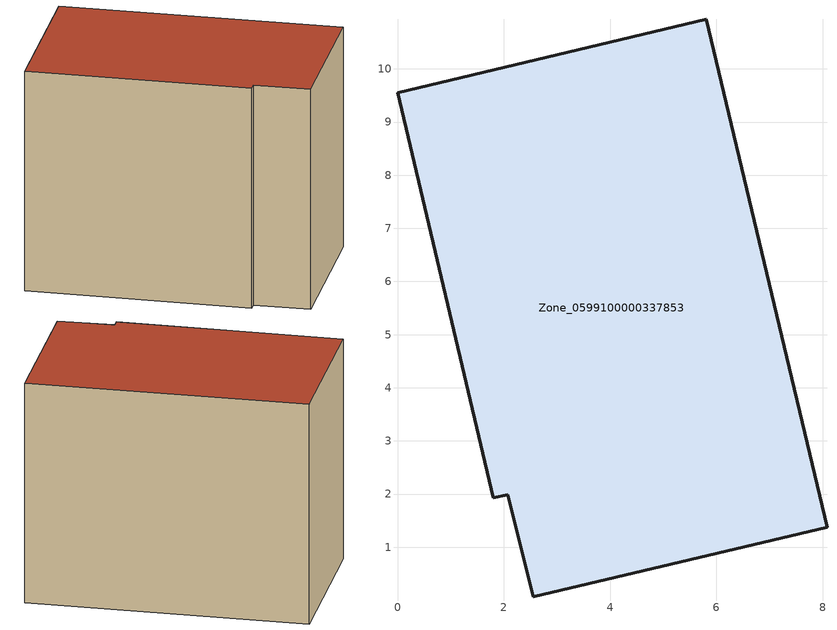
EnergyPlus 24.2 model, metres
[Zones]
Zone_0599100000337853
 floor ground (C_G): 2.08,1.99 1.8,1.93 0,9.55 5.81,10.93 8.08,1.38 2.56,0.07 z0
 wall outside (C_F): 8.08,1.38 5.81,10.93 0,9.55 1.8,1.93 2.08,1.99 2.56,0.07 8.08,1.38 z0:8.03
 roof outside (C_R): 2.08,1.99 2.56,0.07 8.08,1.38 5.81,10.93 0,9.55 1.8,1.93 z8.03
[BUILDING]
Pand.0599100000337853: North Axis=0; Terrain=City; Loads Convergence Tolerance Value=0.04; Temperature Convergence Tolerance Value=0.4; Solar Distribution=FullExterior; Maximum Number of Warmup Days=25; Minimum Number of Warmup Days=1
[Site:Location]
Rotterdam.The.Hague.AP_ZH_NLD Design_Conditions: Latitude=51.96; Longitude=4.45; Time Zone=1; Elevation=-4.5
[SITE:GROUNDTEMPERATURE:BUILDINGSURFACE]
18, 18, 18, 18, 18, 18, 18, 18, 18, 18, 18, 18
[MATERIAL] Thermal Absorptance=0.9; Solar Absorptance=0.7; Visible Absorptance=0.7
Name | Roughness | Thickness | Conductivity | Density | Specific Heat
G.TI.1975-1991 | MediumSmooth | 0.15 | 0.288461 | 540 | 1210
F.TI.1975-1991 | Rough | 0.3 | 0.230769 | 1920 | 840
R.TI.1975-1991 | MediumRough | 0.2 | 0.153846 | 1500 | 1000
[CONSTRUCTION]
C_G: G.TI.1975-1991
C_F: F.TI.1975-1991
C_R: R.TI.1975-1991
[ZONE]
Zone_0599100000337853: Type=1; Multiplier=1; Ceiling Height=Autocalculate; Volume=Autocalculate; Floor Area=autocalculate; Part of Total Floor Area=Yes
[ZONEINFILTRATION:DESIGNFLOWRATE]
Infil_Zone_0599100000337853: Zone or ZoneList or Space or SpaceList=Zone_0599100000337853; Schedule=AlwaysOn; Design Flow Rate Calculation Method=Flow/Area; Flow Rate per Floor Area=0.003; Constant Term Coefficient=1; Temperature Term Coefficient=0; Velocity Term Coefficient=0; Velocity Squared Term Coefficient=0
[HVACTEMPLATE:ZONE:IDEALLOADSAIRSYSTEM]
Zone_0599100000337853: Maximum Heating Supply Air Temperature=50; Minimum Cooling Supply Air Temperature=13; Maximum Heating Supply Air Humidity Ratio=0.0156; Minimum Cooling Supply Air Humidity Ratio=0.0077; Heating Limit=NoLimit; Cooling Limit=NoLimit; Dehumidification Control Type=ConstantSensibleHeatRatio; Cooling Sensible Heat Ratio=0.7; Dehumidification Setpoint=60; Humidification Control Type=None; Humidification Setpoint=30; Outdoor Air Method=None; Outdoor Air Flow Rate per Person=0.00944; Outdoor Air Flow Rate per Zone Floor Area=0; Outdoor Air Flow Rate per Zone=0; Demand Controlled Ventilation Type=None; Outdoor Air Economizer Type=NoEconomizer; Heat Recovery Type=None; Sensible Heat Recovery Effectiveness=0.7; Latent Heat Recovery Effectiveness=0.65
[ZONECONTROL:THERMOSTAT]
ThermostatControl_Zone_0599100000337853: Zone or ZoneList=Zone_0599100000337853; Control Type Schedule=DualSetpointControlType; Control 1=Thermostat_Zone_0599100000337853; Temperature Difference Between Cutout And Setpoint=0
[THERMOSTATSETPOINT:DUALSETPOINT]
Thermostat_Zone_0599100000337853: Heating Setpoint Temperature Schedule=HeatingSetpoint_Zone_0599100000337853; Cooling Setpoint Temperature Schedule=CoolingSetpoint_Zone_0599100000337853
[SCHEDULE:COMPACT]
HeatingSetpoint_Zone_0599100000337853: Through: 12/31, For: AllDays, Until: 24:00, 21
CoolingSetpoint_Zone_0599100000337853: Through: 12/31, For: AllDays, Until: 24:00, 24
DualSetpointControlType: Through: 12/31, For: AllDays, Until: 24:00, 4
AlwaysOn: Through: 12/31, For: AllDays, Until: 24:00, 1
